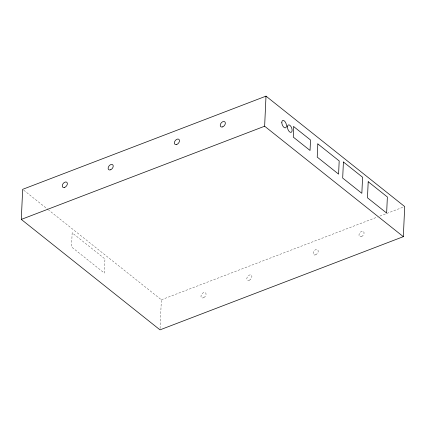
<?xml version="1.0" encoding="UTF-8"?>
<svg xmlns="http://www.w3.org/2000/svg" width="426" height="426" viewBox="0 0 426 426"><rect width="100%" height="100%" fill="white"/><g stroke="black" fill="none" stroke-linecap="round" stroke-linejoin="round"><path stroke-width="0.32" stroke-dasharray="2.13 1.6" d="M160.059 328.547L161.363 299.782L48.639 210.023M161.363 299.782L377.388 217.042M379.87 216.094L403.459 207.057M23.707 190.172L48.122 209.608M72.159 232.814L71.515 246.936L104.317 273.055L104.956 258.933L72.159 232.814M315.538 254.865A3.163 2.066 -51.5 0 0 317.918 250.099A3.163 2.066 -51.5 0 0 313.509 251.787A3.163 2.066 -51.5 0 0 315.538 254.865M249.253 280.249A3.163 2.066 -51.5 0 0 251.638 275.484A3.163 2.066 -51.5 0 0 247.224 277.172A3.163 2.066 -51.5 0 0 249.253 280.249M361.583 236.558A3.163 2.066 -51.5 0 0 363.692 231.744A3.163 2.066 -51.5 0 0 359.272 233.762A3.163 2.066 -51.5 0 0 361.583 236.558M203.873 297.588A3.163 2.066 -51.5 0 0 205.513 292.753A3.163 2.066 -51.5 0 0 201.141 295.271A3.163 2.066 -51.5 0 0 203.873 297.588"/><path stroke-width="0.64" d="M21.3 219.417L22.663 189.341L266 96.143L404.7 206.583L403.337 236.659L160 329.857L21.3 219.417L264.637 126.218L403.337 236.659M264.637 126.218L266 96.143M293.748 126.639L293.274 137.097L310.048 150.458L310.522 139.994L293.748 126.639M317.823 143.908L317.221 157.114L338.59 174.127L339.192 160.921L317.823 143.908M343.415 161.981L342.685 178.068L361.85 193.329L362.579 177.243L343.415 161.981M368.202 181.721L367.473 197.802L386.638 213.064L387.367 196.982L368.202 181.721M110.622 169.788A3.163 2.066 -51.5 0 0 112.911 165A3.163 2.066 -51.5 0 0 108.492 166.811A3.163 2.066 -51.5 0 0 110.622 169.788M176.806 144.441A3.163 2.066 -51.5 0 0 179.192 139.675A3.163 2.066 -51.5 0 0 174.777 141.363A3.163 2.066 -51.5 0 0 176.806 144.441M64.693 187.381A3.163 2.066 -51.5 0 0 67.079 182.61A3.163 2.066 -51.5 0 0 62.665 184.304A3.163 2.066 -51.5 0 0 64.693 187.381M222.67 126.873A3.163 2.066 -51.5 0 0 225.056 122.108A3.163 2.066 -51.5 0 0 220.641 123.796A3.163 2.066 -51.5 0 0 222.67 126.873M281.81 122.278A3.956 2.008 69 0 0 285.196 127.906A3.956 2.008 69 0 0 285.452 122.246A3.956 2.008 69 0 0 281.81 122.278M287.433 126.756A3.956 2.008 69 0 0 290.814 132.385A3.956 2.008 69 0 0 291.075 126.724A3.956 2.008 69 0 0 287.433 126.756"/></g></svg>
